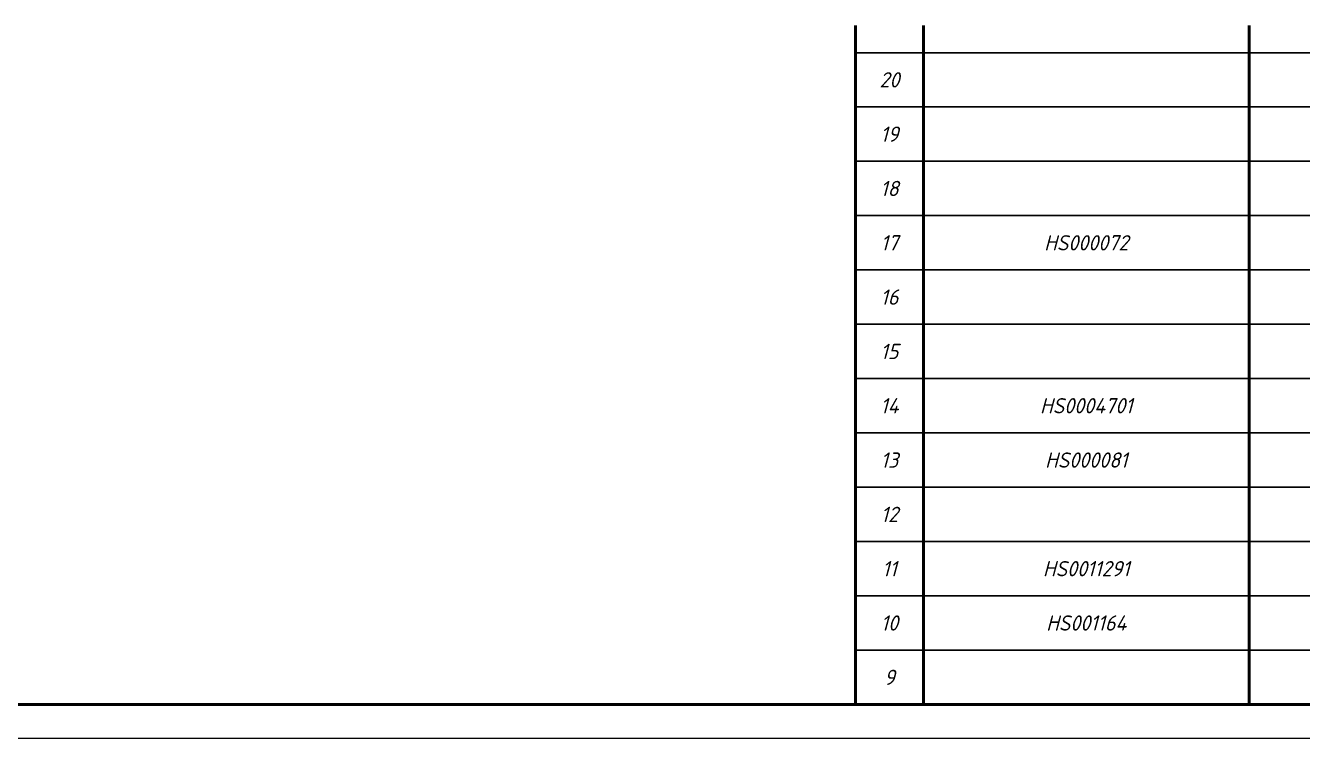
# Model space of a CAD drawing. Header units: inches. Extents: x -1846 to 3013, y 0 to 1997.
# Drawn here: x 2515.9 to 2704, y 155.6 to 260.6 of the extents above; entities that cross this region are included whole.
import ezdxf

# ---------------------------------------------------------------- set-up
doc = ezdxf.new("R2010")
doc.units = ezdxf.units.IN
doc.layers.get('0').update_dxf_attribs({"color": 2, "lineweight": 0})
doc.layers.add('Basic', color=7, linetype='Continuous', lineweight=50)
doc.layers.add('Thin', color=3, linetype='Continuous', lineweight=25)
doc.styles.add('Annotative', font='')
doc.styles.get('Annotative').set_extended_font_data('TCVN 7284', italic=True)

msp = doc.modelspace()

# ---------------------------------------------------------------- linework, layer by layer
msp.add_line((3013.14, 155.65), (2419.14, 155.65))
at = {"layer": 'Basic'}
for p, q in [((2638.14, 256.65), (2638.14, 260.65)), ((2648.14, 260.65), (2648.14, 248.65)), ((2696.14, 248.65), (2696.14, 260.65)), ((2638.14, 248.65), (2638.14, 256.65)), ((2638.14, 240.65), (2638.14, 248.65)), ((2648.14, 248.65), (2648.14, 240.65)), ((2696.14, 240.65), (2696.14, 248.65)), ((2638.14, 232.65), (2638.14, 240.65)), ((2648.14, 240.65), (2648.14, 232.65)), ((2696.14, 232.65), (2696.14, 240.65)), ((2638.14, 224.65), (2638.14, 232.65)), ((2648.14, 232.65), (2648.14, 224.65)), ((2696.14, 168.65), (2696.14, 232.65)), ((2638.14, 216.65), (2638.14, 224.65)), ((2648.14, 224.65), (2648.14, 216.65)), ((2638.14, 208.65), (2638.14, 216.65)), ((2648.14, 216.65), (2648.14, 208.65)), ((2638.14, 200.65), (2638.14, 208.65)), ((2648.14, 208.65), (2648.14, 200.65)), ((2638.14, 192.65), (2638.14, 200.65)), ((2648.14, 200.65), (2648.14, 192.65)), ((2638.14, 184.65), (2638.14, 192.65)), ((2648.14, 192.65), (2648.14, 184.65)), ((2638.14, 176.65), (2638.14, 184.65)), ((2648.14, 184.65), (2648.14, 176.65)), ((2638.14, 168.65), (2638.14, 176.65)), ((2648.14, 176.65), (2648.14, 168.65)), ((2638.14, 160.65), (2638.14, 168.65)), ((2648.14, 168.65), (2648.14, 160.65)), ((2696.14, 160.65), (2696.14, 168.65)), ((2444.14, 160.65), (3008.14, 160.65))]:
    msp.add_line(p, q, dxfattribs=at)
at = {"layer": 'Thin'}
for p, q in [((2638.14, 256.65), (2823.14, 256.65)), ((2638.14, 248.65), (2823.14, 248.65)), ((2638.14, 240.65), (2823.14, 240.65)), ((2638.14, 232.65), (2823.14, 232.65)), ((2638.14, 224.65), (2823.14, 224.65)), ((2638.14, 216.65), (2823.14, 216.65)), ((2638.14, 208.65), (2823.14, 208.65)), ((2638.14, 200.65), (2823.14, 200.65)), ((2638.14, 192.65), (2823.14, 192.65)), ((2638.14, 184.65), (2823.14, 184.65)), ((2638.14, 176.65), (2823.14, 176.65)), ((2638.14, 168.65), (2823.14, 168.65))]:
    msp.add_line(p, q, dxfattribs=at)

# ---------------------------------------------------------------- texts
at = {"layer": 'Basic', "char_height": 2.25, "attachment_point": 4, "style": 'Annotative'}
for s, insert, width in [('\\pxqc;{\\fTCVN 7284|b0|i1|c0|p34;20}', (2638.14, 252.65), 10), ('\\pxqc;{\\fTCVN 7284|b0|i1|c0|p34;19}', (2638.14, 244.65), 10), ('\\pxqc;{\\fTCVN 7284|b0|i1|c0|p34;18}', (2638.14, 236.65), 10), ('\\pxqc;{\\fTCVN 7284|b0|i1|c0|p34;17}', (2638.14, 228.65), 10), ('\\pxqc;{\\fTCVN 7284|b0|i1|c0|p34;HS000072}', (2648.14, 228.65), 48), ('\\pxqc;{\\fTCVN 7284|b0|i1|c0|p34;16}', (2638.14, 220.65), 10), ('\\pxqc;{\\fTCVN 7284|b0|i1|c0|p34;15}', (2638.14, 212.65), 10), ('\\pxqc;{\\fTCVN 7284|b0|i1|c0|p34;14}', (2638.14, 204.65), 10), ('\\pxqc;{\\fTCVN 7284|b0|i1|c0|p34;HS0004701}', (2648.14, 204.65), 48), ('\\pxqc;{\\fTCVN 7284|b0|i1|c0|p34;13}', (2638.14, 196.65), 10), ('\\pxqc;{\\fTCVN 7284|b0|i1|c0|p34;HS000081}', (2648.14, 196.65), 48), ('\\pxqc;{\\fTCVN 7284|b0|i1|c0|p34;12}', (2638.14, 188.65), 10), ('\\pxqc;{\\fTCVN 7284|b0|i1|c0|p34;11}', (2638.14, 180.65), 10), ('\\pxqc;{\\fTCVN 7284|b0|i1|c0|p34;HS0011291}', (2648.14, 180.65), 48), ('\\pxqc;{\\fTCVN 7284|b0|i1|c0|p34;10}', (2638.14, 172.65), 10), ('\\pxqc;{\\fTCVN 7284|b0|i1|c0|p34;HS001164}', (2648.14, 172.65), 48), ('\\pxqc;{\\fTCVN 7284|b0|i1|c0|p34;9}', (2638.14, 164.65), 10)]:
    msp.add_mtext(s, dxfattribs=dict(at, insert=insert, width=width))

doc.saveas('drawing.dxf')
